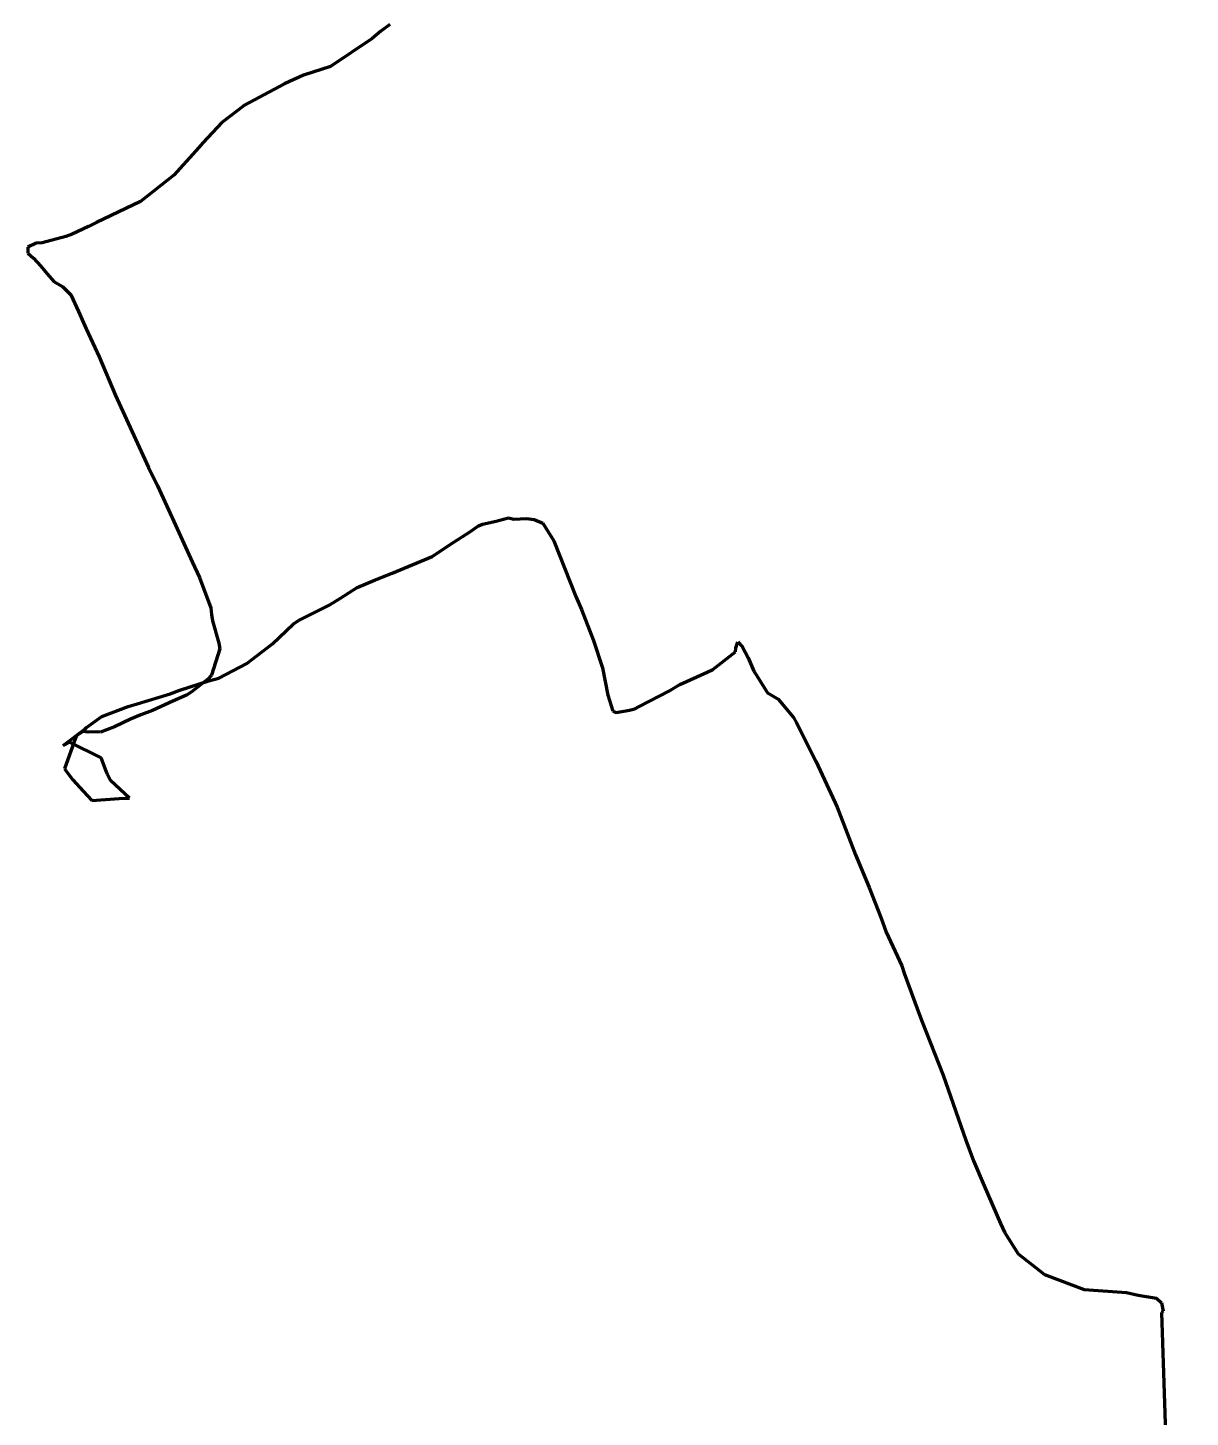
# Model space of a CAD drawing. Header units: inches. Extents: x 0 to 210, y 43 to 254.
# Drawn here: x 42.73 to 67.73, y 105.17 to 135.06 of the extents above; entities that cross this region are included whole.
import ezdxf

# ---------------------------------------------------------------- set-up
doc = ezdxf.new("R2010")
doc.units = ezdxf.units.IN
doc.header["$MEASUREMENT"] = 0
doc.layers.add('Layer 1', color=7, linetype='Continuous')

# ---------------------------------------------------------------- blocks, each defined once
blk = doc.blocks.new('block 254')
at = {"layer": 'Layer 1', "color": 12, "lineweight": 70, "true_color": 0xcc0000}
blk.add_lwpolyline([(50.511, 135.136), (50.32, 134.991)], dxfattribs=at)
blk = doc.blocks.new('block 255')
at = {"layer": 'Layer 1', "color": 12, "lineweight": 70, "true_color": 0xcc0000}
blk.add_lwpolyline([(50.32, 134.991), (50.132, 134.836)], dxfattribs=at)
blk = doc.blocks.new('block 256')
at = {"layer": 'Layer 1', "color": 12, "lineweight": 70, "true_color": 0xcc0000}
blk.add_lwpolyline([(50.132, 134.836), (49.234, 134.232)], dxfattribs=at)
blk = doc.blocks.new('block 257')
at = {"layer": 'Layer 1', "color": 12, "lineweight": 70, "true_color": 0xcc0000}
blk.add_lwpolyline([(49.234, 134.232), (48.653, 134.044)], dxfattribs=at)
blk = doc.blocks.new('block 258')
at = {"layer": 'Layer 1', "color": 12, "lineweight": 70, "true_color": 0xcc0000}
blk.add_lwpolyline([(48.653, 134.044), (48.562, 134.003)], dxfattribs=at)
blk = doc.blocks.new('block 259')
at = {"layer": 'Layer 1', "color": 12, "lineweight": 70, "true_color": 0xcc0000}
blk.add_lwpolyline([(48.562, 134.003), (48.356, 133.909)], dxfattribs=at)
blk = doc.blocks.new('block 260')
at = {"layer": 'Layer 1', "color": 12, "lineweight": 70, "true_color": 0xcc0000}
blk.add_lwpolyline([(48.356, 133.909), (48.245, 133.858)], dxfattribs=at)
blk = doc.blocks.new('block 261')
at = {"layer": 'Layer 1', "color": 12, "lineweight": 70, "true_color": 0xcc0000}
blk.add_lwpolyline([(48.245, 133.858), (47.39, 133.397)], dxfattribs=at)
blk = doc.blocks.new('block 262')
at = {"layer": 'Layer 1', "color": 12, "lineweight": 70, "true_color": 0xcc0000}
blk.add_lwpolyline([(47.39, 133.397), (47.261, 133.299)], dxfattribs=at)
blk = doc.blocks.new('block 263')
at = {"layer": 'Layer 1', "color": 12, "lineweight": 70, "true_color": 0xcc0000}
blk.add_lwpolyline([(47.261, 133.299), (46.901, 133.026)], dxfattribs=at)
blk = doc.blocks.new('block 264')
at = {"layer": 'Layer 1', "color": 12, "lineweight": 70, "true_color": 0xcc0000}
blk.add_lwpolyline([(46.901, 133.026), (46.493, 132.591)], dxfattribs=at)
blk = doc.blocks.new('block 265')
at = {"layer": 'Layer 1', "color": 12, "lineweight": 70, "true_color": 0xcc0000}
blk.add_lwpolyline([(46.493, 132.591), (46.402, 132.486)], dxfattribs=at)
blk = doc.blocks.new('block 266')
at = {"layer": 'Layer 1', "color": 12, "lineweight": 70, "true_color": 0xcc0000}
blk.add_lwpolyline([(46.402, 132.486), (45.867, 131.893)], dxfattribs=at)
blk = doc.blocks.new('block 267')
at = {"layer": 'Layer 1', "color": 12, "lineweight": 70, "true_color": 0xcc0000}
blk.add_lwpolyline([(45.867, 131.893), (45.153, 131.327)], dxfattribs=at)
blk = doc.blocks.new('block 268')
at = {"layer": 'Layer 1', "color": 12, "lineweight": 70, "true_color": 0xcc0000}
blk.add_lwpolyline([(45.153, 131.327), (44.206, 130.872)], dxfattribs=at)
blk = doc.blocks.new('block 269')
at = {"layer": 'Layer 1', "color": 12, "lineweight": 70, "true_color": 0xcc0000}
blk.add_lwpolyline([(44.206, 130.872), (44.032, 130.791)], dxfattribs=at)
blk = doc.blocks.new('block 270')
at = {"layer": 'Layer 1', "color": 12, "lineweight": 70, "true_color": 0xcc0000}
blk.add_lwpolyline([(44.032, 130.791), (43.68, 130.622)], dxfattribs=at)
blk = doc.blocks.new('block 271')
at = {"layer": 'Layer 1', "color": 12, "lineweight": 70, "true_color": 0xcc0000}
blk.add_lwpolyline([(43.68, 130.622), (43.545, 130.575)], dxfattribs=at)
blk = doc.blocks.new('block 272')
at = {"layer": 'Layer 1', "color": 12, "lineweight": 70, "true_color": 0xcc0000}
blk.add_lwpolyline([(43.545, 130.575), (43.031, 130.44)], dxfattribs=at)
blk = doc.blocks.new('block 273')
at = {"layer": 'Layer 1', "color": 12, "lineweight": 70, "true_color": 0xcc0000}
blk.add_lwpolyline([(43.031, 130.44), (42.904, 130.43)], dxfattribs=at)
blk = doc.blocks.new('block 274')
at = {"layer": 'Layer 1', "color": 12, "lineweight": 70, "true_color": 0xcc0000}
blk.add_lwpolyline([(42.904, 130.43), (42.727, 130.342)], dxfattribs=at)
blk = doc.blocks.new('block 275')
at = {"layer": 'Layer 1', "color": 12, "lineweight": 70, "true_color": 0xcc0000}
blk.add_lwpolyline([(42.727, 130.342), (42.725, 130.214)], dxfattribs=at)
blk = doc.blocks.new('block 276')
at = {"layer": 'Layer 1', "color": 12, "lineweight": 70, "true_color": 0xcc0000}
blk.add_lwpolyline([(42.725, 130.214), (42.846, 130.106)], dxfattribs=at)
blk = doc.blocks.new('block 277')
at = {"layer": 'Layer 1', "color": 12, "lineweight": 70, "true_color": 0xcc0000}
blk.add_lwpolyline([(42.846, 130.106), (43, 129.941)], dxfattribs=at)
blk = doc.blocks.new('block 278')
at = {"layer": 'Layer 1', "color": 12, "lineweight": 70, "true_color": 0xcc0000}
blk.add_lwpolyline([(43, 129.941), (43.139, 129.769)], dxfattribs=at)
blk = doc.blocks.new('block 279')
at = {"layer": 'Layer 1', "color": 12, "lineweight": 70, "true_color": 0xcc0000}
blk.add_lwpolyline([(43.139, 129.769), (43.287, 129.604)], dxfattribs=at)
blk = doc.blocks.new('block 280')
at = {"layer": 'Layer 1', "color": 12, "lineweight": 70, "true_color": 0xcc0000}
blk.add_lwpolyline([(43.287, 129.604), (43.479, 129.49)], dxfattribs=at)
blk = doc.blocks.new('block 281')
at = {"layer": 'Layer 1', "color": 12, "lineweight": 70, "true_color": 0xcc0000}
blk.add_lwpolyline([(43.479, 129.49), (43.653, 129.321)], dxfattribs=at)
blk = doc.blocks.new('block 282')
at = {"layer": 'Layer 1', "color": 12, "lineweight": 70, "true_color": 0xcc0000}
blk.add_lwpolyline([(43.653, 129.321), (43.818, 128.96)], dxfattribs=at)
blk = doc.blocks.new('block 283')
at = {"layer": 'Layer 1', "color": 12, "lineweight": 70, "true_color": 0xcc0000}
blk.add_lwpolyline([(43.818, 128.96), (43.924, 128.714)], dxfattribs=at)
blk = doc.blocks.new('block 284')
at = {"layer": 'Layer 1', "color": 12, "lineweight": 70, "true_color": 0xcc0000}
blk.add_lwpolyline([(43.924, 128.714), (43.984, 128.586)], dxfattribs=at)
blk = doc.blocks.new('block 285')
at = {"layer": 'Layer 1', "color": 12, "lineweight": 70, "true_color": 0xcc0000}
blk.add_lwpolyline([(43.984, 128.586), (44.263, 127.983)], dxfattribs=at)
blk = doc.blocks.new('block 286')
at = {"layer": 'Layer 1', "color": 12, "lineweight": 70, "true_color": 0xcc0000}
blk.add_lwpolyline([(44.263, 127.983), (44.615, 127.15)], dxfattribs=at)
blk = doc.blocks.new('block 287')
at = {"layer": 'Layer 1', "color": 12, "lineweight": 70, "true_color": 0xcc0000}
blk.add_lwpolyline([(44.615, 127.15), (45.197, 125.866)], dxfattribs=at)
blk = doc.blocks.new('block 288')
at = {"layer": 'Layer 1', "color": 12, "lineweight": 70, "true_color": 0xcc0000}
blk.add_lwpolyline([(45.197, 125.866), (45.322, 125.607)], dxfattribs=at)
blk = doc.blocks.new('block 289')
at = {"layer": 'Layer 1', "color": 12, "lineweight": 70, "true_color": 0xcc0000}
blk.add_lwpolyline([(45.322, 125.607), (45.513, 125.212)], dxfattribs=at)
blk = doc.blocks.new('block 290')
at = {"layer": 'Layer 1', "color": 12, "lineweight": 70, "true_color": 0xcc0000}
blk.add_lwpolyline([(45.513, 125.212), (45.715, 124.77)], dxfattribs=at)
blk = doc.blocks.new('block 291')
at = {"layer": 'Layer 1', "color": 12, "lineweight": 70, "true_color": 0xcc0000}
blk.add_lwpolyline([(45.715, 124.77), (45.938, 124.285)], dxfattribs=at)
blk = doc.blocks.new('block 292')
at = {"layer": 'Layer 1', "color": 12, "lineweight": 70, "true_color": 0xcc0000}
blk.add_lwpolyline([(45.938, 124.285), (46.26, 123.574)], dxfattribs=at)
blk = doc.blocks.new('block 293')
at = {"layer": 'Layer 1', "color": 12, "lineweight": 70, "true_color": 0xcc0000}
blk.add_lwpolyline([(46.26, 123.574), (46.418, 123.237)], dxfattribs=at)
blk = doc.blocks.new('block 294')
at = {"layer": 'Layer 1', "color": 12, "lineweight": 70, "true_color": 0xcc0000}
blk.add_lwpolyline([(46.418, 123.237), (46.662, 122.586)], dxfattribs=at)
blk = doc.blocks.new('block 295')
at = {"layer": 'Layer 1', "color": 12, "lineweight": 70, "true_color": 0xcc0000}
blk.add_lwpolyline([(46.662, 122.586), (46.68, 122.441)], dxfattribs=at)
blk = doc.blocks.new('block 296')
at = {"layer": 'Layer 1', "color": 12, "lineweight": 70, "true_color": 0xcc0000}
blk.add_lwpolyline([(46.68, 122.441), (46.701, 122.306)], dxfattribs=at)
blk = doc.blocks.new('block 297')
at = {"layer": 'Layer 1', "color": 12, "lineweight": 70, "true_color": 0xcc0000}
blk.add_lwpolyline([(46.701, 122.306), (46.835, 121.828)], dxfattribs=at)
blk = doc.blocks.new('block 298')
at = {"layer": 'Layer 1', "color": 12, "lineweight": 70, "true_color": 0xcc0000}
blk.add_lwpolyline([(46.835, 121.828), (46.853, 121.703)], dxfattribs=at)
blk = doc.blocks.new('block 299')
at = {"layer": 'Layer 1', "color": 12, "lineweight": 70, "true_color": 0xcc0000}
blk.add_lwpolyline([(46.853, 121.703), (46.674, 121.14)], dxfattribs=at)
blk = doc.blocks.new('block 300')
at = {"layer": 'Layer 1', "color": 12, "lineweight": 70, "true_color": 0xcc0000}
blk.add_lwpolyline([(46.674, 121.14), (46.601, 121.052)], dxfattribs=at)
blk = doc.blocks.new('block 301')
at = {"layer": 'Layer 1', "color": 12, "lineweight": 70, "true_color": 0xcc0000}
blk.add_lwpolyline([(46.601, 121.052), (46.237, 120.773)], dxfattribs=at)
blk = doc.blocks.new('block 302')
at = {"layer": 'Layer 1', "color": 12, "lineweight": 70, "true_color": 0xcc0000}
blk.add_lwpolyline([(46.237, 120.773), (46.142, 120.709)], dxfattribs=at)
blk = doc.blocks.new('block 303')
at = {"layer": 'Layer 1', "color": 12, "lineweight": 70, "true_color": 0xcc0000}
blk.add_lwpolyline([(46.142, 120.709), (45.844, 120.574)], dxfattribs=at)
blk = doc.blocks.new('block 304')
at = {"layer": 'Layer 1', "color": 12, "lineweight": 70, "true_color": 0xcc0000}
blk.add_lwpolyline([(45.844, 120.574), (45.405, 120.378)], dxfattribs=at)
blk = doc.blocks.new('block 305')
at = {"layer": 'Layer 1', "color": 12, "lineweight": 70, "true_color": 0xcc0000}
blk.add_lwpolyline([(45.405, 120.378), (45.157, 120.284)], dxfattribs=at)
blk = doc.blocks.new('block 306')
at = {"layer": 'Layer 1', "color": 12, "lineweight": 70, "true_color": 0xcc0000}
blk.add_lwpolyline([(45.157, 120.284), (44.931, 120.193)], dxfattribs=at)
blk = doc.blocks.new('block 307')
at = {"layer": 'Layer 1', "color": 12, "lineweight": 70, "true_color": 0xcc0000}
blk.add_lwpolyline([(44.931, 120.193), (44.587, 120.028)], dxfattribs=at)
blk = doc.blocks.new('block 308')
at = {"layer": 'Layer 1', "color": 12, "lineweight": 70, "true_color": 0xcc0000}
blk.add_lwpolyline([(44.587, 120.028), (44.288, 119.913)], dxfattribs=at)
blk = doc.blocks.new('block 309')
at = {"layer": 'Layer 1', "color": 12, "lineweight": 70, "true_color": 0xcc0000}
blk.add_lwpolyline([(44.288, 119.913), (44.231, 119.92)], dxfattribs=at)
blk = doc.blocks.new('block 310')
at = {"layer": 'Layer 1', "color": 12, "lineweight": 70, "true_color": 0xcc0000}
blk.add_lwpolyline([(44.231, 119.92), (44.024, 119.913)], dxfattribs=at)
blk = doc.blocks.new('block 311')
at = {"layer": 'Layer 1', "color": 12, "lineweight": 70, "true_color": 0xcc0000}
blk.add_lwpolyline([(44.024, 119.913), (43.913, 119.927)], dxfattribs=at)
blk = doc.blocks.new('block 312')
at = {"layer": 'Layer 1', "color": 12, "lineweight": 70, "true_color": 0xcc0000}
blk.add_lwpolyline([(43.913, 119.927), (43.784, 119.843)], dxfattribs=at)
blk = doc.blocks.new('block 313')
at = {"layer": 'Layer 1', "color": 12, "lineweight": 70, "true_color": 0xcc0000}
blk.add_lwpolyline([(43.784, 119.843), (43.753, 119.782)], dxfattribs=at)
blk = doc.blocks.new('block 314')
at = {"layer": 'Layer 1', "color": 12, "lineweight": 70, "true_color": 0xcc0000}
blk.add_lwpolyline([(43.753, 119.782), (43.514, 119.121)], dxfattribs=at)
blk = doc.blocks.new('block 315')
at = {"layer": 'Layer 1', "color": 12, "lineweight": 70, "true_color": 0xcc0000}
blk.add_lwpolyline([(43.514, 119.121), (43.697, 118.888)], dxfattribs=at)
blk = doc.blocks.new('block 316')
at = {"layer": 'Layer 1', "color": 12, "lineweight": 70, "true_color": 0xcc0000}
blk.add_lwpolyline([(43.697, 118.888), (43.913, 118.639)], dxfattribs=at)
blk = doc.blocks.new('block 317')
at = {"layer": 'Layer 1', "color": 12, "lineweight": 70, "true_color": 0xcc0000}
blk.add_lwpolyline([(43.913, 118.639), (44.104, 118.437)], dxfattribs=at)
blk = doc.blocks.new('block 318')
at = {"layer": 'Layer 1', "color": 12, "lineweight": 70, "true_color": 0xcc0000}
blk.add_lwpolyline([(44.104, 118.437), (44.694, 118.484)], dxfattribs=at)
blk = doc.blocks.new('block 319')
at = {"layer": 'Layer 1', "color": 12, "lineweight": 70, "true_color": 0xcc0000}
blk.add_lwpolyline([(44.694, 118.484), (44.912, 118.491)], dxfattribs=at)
blk = doc.blocks.new('block 320')
at = {"layer": 'Layer 1', "color": 12, "lineweight": 70, "true_color": 0xcc0000}
blk.add_lwpolyline([(44.912, 118.491), (44.502, 118.868)], dxfattribs=at)
blk = doc.blocks.new('block 321')
at = {"layer": 'Layer 1', "color": 12, "lineweight": 70, "true_color": 0xcc0000}
blk.add_lwpolyline([(44.502, 118.868), (44.467, 118.942)], dxfattribs=at)
blk = doc.blocks.new('block 322')
at = {"layer": 'Layer 1', "color": 12, "lineweight": 70, "true_color": 0xcc0000}
blk.add_lwpolyline([(44.467, 118.942), (44.431, 119.017)], dxfattribs=at)
blk = doc.blocks.new('block 323')
at = {"layer": 'Layer 1', "color": 12, "lineweight": 70, "true_color": 0xcc0000}
blk.add_lwpolyline([(44.431, 119.017), (44.302, 119.357)], dxfattribs=at)
blk = doc.blocks.new('block 324')
at = {"layer": 'Layer 1', "color": 12, "lineweight": 70, "true_color": 0xcc0000}
blk.add_lwpolyline([(44.302, 119.357), (43.626, 119.694)], dxfattribs=at)
blk = doc.blocks.new('block 325')
at = {"layer": 'Layer 1', "color": 12, "lineweight": 70, "true_color": 0xcc0000}
blk.add_lwpolyline([(43.626, 119.694), (43.516, 119.64)], dxfattribs=at)
blk = doc.blocks.new('block 326')
at = {"layer": 'Layer 1', "color": 12, "lineweight": 70, "true_color": 0xcc0000}
blk.add_lwpolyline([(43.516, 119.64), (43.487, 119.623)], dxfattribs=at)
blk = doc.blocks.new('block 327')
at = {"layer": 'Layer 1', "color": 12, "lineweight": 70, "true_color": 0xcc0000}
blk.add_lwpolyline([(43.487, 119.623), (43.949, 119.974)], dxfattribs=at)
blk = doc.blocks.new('block 328')
at = {"layer": 'Layer 1', "color": 12, "lineweight": 70, "true_color": 0xcc0000}
blk.add_lwpolyline([(43.949, 119.974), (43.986, 120.011)], dxfattribs=at)
blk = doc.blocks.new('block 329')
at = {"layer": 'Layer 1', "color": 12, "lineweight": 70, "true_color": 0xcc0000}
blk.add_lwpolyline([(43.986, 120.011), (44.319, 120.25)], dxfattribs=at)
blk = doc.blocks.new('block 330')
at = {"layer": 'Layer 1', "color": 12, "lineweight": 70, "true_color": 0xcc0000}
blk.add_lwpolyline([(44.319, 120.25), (44.885, 120.463)], dxfattribs=at)
blk = doc.blocks.new('block 331')
at = {"layer": 'Layer 1', "color": 12, "lineweight": 70, "true_color": 0xcc0000}
blk.add_lwpolyline([(44.885, 120.463), (45.078, 120.52)], dxfattribs=at)
blk = doc.blocks.new('block 332')
at = {"layer": 'Layer 1', "color": 12, "lineweight": 70, "true_color": 0xcc0000}
blk.add_lwpolyline([(45.078, 120.52), (45.788, 120.736)], dxfattribs=at)
blk = doc.blocks.new('block 333')
at = {"layer": 'Layer 1', "color": 12, "lineweight": 70, "true_color": 0xcc0000}
blk.add_lwpolyline([(45.788, 120.736), (45.994, 120.813)], dxfattribs=at)
blk = doc.blocks.new('block 334')
at = {"layer": 'Layer 1', "color": 12, "lineweight": 70, "true_color": 0xcc0000}
blk.add_lwpolyline([(45.994, 120.813), (46.622, 121.012)], dxfattribs=at)
blk = doc.blocks.new('block 335')
at = {"layer": 'Layer 1', "color": 12, "lineweight": 70, "true_color": 0xcc0000}
blk.add_lwpolyline([(46.622, 121.012), (46.832, 121.073)], dxfattribs=at)
blk = doc.blocks.new('block 336')
at = {"layer": 'Layer 1', "color": 12, "lineweight": 70, "true_color": 0xcc0000}
blk.add_lwpolyline([(46.832, 121.073), (47.438, 121.386)], dxfattribs=at)
blk = doc.blocks.new('block 337')
at = {"layer": 'Layer 1', "color": 12, "lineweight": 70, "true_color": 0xcc0000}
blk.add_lwpolyline([(47.438, 121.386), (47.991, 121.808)], dxfattribs=at)
blk = doc.blocks.new('block 338')
at = {"layer": 'Layer 1', "color": 12, "lineweight": 70, "true_color": 0xcc0000}
blk.add_lwpolyline([(47.991, 121.808), (48.43, 122.236)], dxfattribs=at)
blk = doc.blocks.new('block 339')
at = {"layer": 'Layer 1', "color": 12, "lineweight": 70, "true_color": 0xcc0000}
blk.add_lwpolyline([(48.43, 122.236), (48.551, 122.31)], dxfattribs=at)
blk = doc.blocks.new('block 340')
at = {"layer": 'Layer 1', "color": 12, "lineweight": 70, "true_color": 0xcc0000}
blk.add_lwpolyline([(48.551, 122.31), (49.207, 122.643)], dxfattribs=at)
blk = doc.blocks.new('block 341')
at = {"layer": 'Layer 1', "color": 12, "lineweight": 70, "true_color": 0xcc0000}
blk.add_lwpolyline([(49.207, 122.643), (49.45, 122.795)], dxfattribs=at)
blk = doc.blocks.new('block 342')
at = {"layer": 'Layer 1', "color": 12, "lineweight": 70, "true_color": 0xcc0000}
blk.add_lwpolyline([(49.45, 122.795), (49.81, 123.024)], dxfattribs=at)
blk = doc.blocks.new('block 343')
at = {"layer": 'Layer 1', "color": 12, "lineweight": 70, "true_color": 0xcc0000}
blk.add_lwpolyline([(49.81, 123.024), (50.184, 123.179)], dxfattribs=at)
blk = doc.blocks.new('block 344')
at = {"layer": 'Layer 1', "color": 12, "lineweight": 70, "true_color": 0xcc0000}
blk.add_lwpolyline([(50.184, 123.179), (50.563, 123.331)], dxfattribs=at)
blk = doc.blocks.new('block 345')
at = {"layer": 'Layer 1', "color": 12, "lineweight": 70, "true_color": 0xcc0000}
blk.add_lwpolyline([(50.563, 123.331), (51.425, 123.692)], dxfattribs=at)
blk = doc.blocks.new('block 346')
at = {"layer": 'Layer 1', "color": 12, "lineweight": 70, "true_color": 0xcc0000}
blk.add_lwpolyline([(51.425, 123.692), (51.889, 123.995)], dxfattribs=at)
blk = doc.blocks.new('block 347')
at = {"layer": 'Layer 1', "color": 12, "lineweight": 70, "true_color": 0xcc0000}
blk.add_lwpolyline([(51.889, 123.995), (52.228, 124.214)], dxfattribs=at)
blk = doc.blocks.new('block 348')
at = {"layer": 'Layer 1', "color": 12, "lineweight": 70, "true_color": 0xcc0000}
blk.add_lwpolyline([(52.228, 124.214), (52.419, 124.346)], dxfattribs=at)
blk = doc.blocks.new('block 349')
at = {"layer": 'Layer 1', "color": 12, "lineweight": 70, "true_color": 0xcc0000}
blk.add_lwpolyline([(52.419, 124.346), (52.504, 124.383)], dxfattribs=at)
blk = doc.blocks.new('block 350')
at = {"layer": 'Layer 1', "color": 12, "lineweight": 70, "true_color": 0xcc0000}
blk.add_lwpolyline([(52.504, 124.383), (52.8, 124.447)], dxfattribs=at)
blk = doc.blocks.new('block 351')
at = {"layer": 'Layer 1', "color": 12, "lineweight": 70, "true_color": 0xcc0000}
blk.add_lwpolyline([(52.8, 124.447), (52.85, 124.467)], dxfattribs=at)
blk = doc.blocks.new('block 352')
at = {"layer": 'Layer 1', "color": 12, "lineweight": 70, "true_color": 0xcc0000}
blk.add_lwpolyline([(52.85, 124.467), (53.068, 124.524)], dxfattribs=at)
blk = doc.blocks.new('block 353')
at = {"layer": 'Layer 1', "color": 12, "lineweight": 70, "true_color": 0xcc0000}
blk.add_lwpolyline([(53.068, 124.524), (53.181, 124.491)], dxfattribs=at)
blk = doc.blocks.new('block 354')
at = {"layer": 'Layer 1', "color": 12, "lineweight": 70, "true_color": 0xcc0000}
blk.add_lwpolyline([(53.181, 124.491), (53.455, 124.504)], dxfattribs=at)
blk = doc.blocks.new('block 355')
at = {"layer": 'Layer 1', "color": 12, "lineweight": 70, "true_color": 0xcc0000}
blk.add_lwpolyline([(53.455, 124.504), (53.62, 124.488)], dxfattribs=at)
blk = doc.blocks.new('block 356')
at = {"layer": 'Layer 1', "color": 12, "lineweight": 70, "true_color": 0xcc0000}
blk.add_lwpolyline([(53.62, 124.488), (53.805, 124.406)], dxfattribs=at)
blk = doc.blocks.new('block 357')
at = {"layer": 'Layer 1', "color": 12, "lineweight": 70, "true_color": 0xcc0000}
blk.add_lwpolyline([(53.805, 124.406), (54.04, 124.029)], dxfattribs=at)
blk = doc.blocks.new('block 358')
at = {"layer": 'Layer 1', "color": 12, "lineweight": 70, "true_color": 0xcc0000}
blk.add_lwpolyline([(54.04, 124.029), (54.515, 122.826)], dxfattribs=at)
blk = doc.blocks.new('block 359')
at = {"layer": 'Layer 1', "color": 12, "lineweight": 70, "true_color": 0xcc0000}
blk.add_lwpolyline([(54.515, 122.826), (54.633, 122.552)], dxfattribs=at)
blk = doc.blocks.new('block 360')
at = {"layer": 'Layer 1', "color": 12, "lineweight": 70, "true_color": 0xcc0000}
blk.add_lwpolyline([(54.633, 122.552), (54.893, 121.882)], dxfattribs=at)
blk = doc.blocks.new('block 361')
at = {"layer": 'Layer 1', "color": 12, "lineweight": 70, "true_color": 0xcc0000}
blk.add_lwpolyline([(54.893, 121.882), (55.089, 121.292)], dxfattribs=at)
blk = doc.blocks.new('block 362')
at = {"layer": 'Layer 1', "color": 12, "lineweight": 70, "true_color": 0xcc0000}
blk.add_lwpolyline([(55.089, 121.292), (55.199, 120.709)], dxfattribs=at)
blk = doc.blocks.new('block 363')
at = {"layer": 'Layer 1', "color": 12, "lineweight": 70, "true_color": 0xcc0000}
blk.add_lwpolyline([(55.199, 120.709), (55.309, 120.365)], dxfattribs=at)
blk = doc.blocks.new('block 364')
at = {"layer": 'Layer 1', "color": 12, "lineweight": 70, "true_color": 0xcc0000}
blk.add_lwpolyline([(55.309, 120.365), (55.384, 120.331)], dxfattribs=at)
blk = doc.blocks.new('block 365')
at = {"layer": 'Layer 1', "color": 12, "lineweight": 70, "true_color": 0xcc0000}
blk.add_lwpolyline([(55.384, 120.331), (55.671, 120.381)], dxfattribs=at)
blk = doc.blocks.new('block 366')
at = {"layer": 'Layer 1', "color": 12, "lineweight": 70, "true_color": 0xcc0000}
blk.add_lwpolyline([(55.671, 120.381), (55.78, 120.415)], dxfattribs=at)
blk = doc.blocks.new('block 367')
at = {"layer": 'Layer 1', "color": 12, "lineweight": 70, "true_color": 0xcc0000}
blk.add_lwpolyline([(55.78, 120.415), (55.879, 120.459)], dxfattribs=at)
blk = doc.blocks.new('block 368')
at = {"layer": 'Layer 1', "color": 12, "lineweight": 70, "true_color": 0xcc0000}
blk.add_lwpolyline([(55.879, 120.459), (56.514, 120.79)], dxfattribs=at)
blk = doc.blocks.new('block 369')
at = {"layer": 'Layer 1', "color": 12, "lineweight": 70, "true_color": 0xcc0000}
blk.add_lwpolyline([(56.514, 120.79), (56.749, 120.938)], dxfattribs=at)
blk = doc.blocks.new('block 370')
at = {"layer": 'Layer 1', "color": 12, "lineweight": 70, "true_color": 0xcc0000}
blk.add_lwpolyline([(56.749, 120.938), (57.34, 121.204)], dxfattribs=at)
blk = doc.blocks.new('block 371')
at = {"layer": 'Layer 1', "color": 12, "lineweight": 70, "true_color": 0xcc0000}
blk.add_lwpolyline([(57.34, 121.204), (57.459, 121.255)], dxfattribs=at)
blk = doc.blocks.new('block 372')
at = {"layer": 'Layer 1', "color": 12, "lineweight": 70, "true_color": 0xcc0000}
blk.add_lwpolyline([(57.459, 121.255), (57.95, 121.636)], dxfattribs=at)
blk = doc.blocks.new('block 373')
at = {"layer": 'Layer 1', "color": 12, "lineweight": 70, "true_color": 0xcc0000}
blk.add_lwpolyline([(57.95, 121.636), (57.956, 121.726)], dxfattribs=at)
blk = doc.blocks.new('block 374')
at = {"layer": 'Layer 1', "color": 12, "lineweight": 70, "true_color": 0xcc0000}
blk.add_lwpolyline([(57.956, 121.726), (58, 121.854)], dxfattribs=at)
blk = doc.blocks.new('block 375')
at = {"layer": 'Layer 1', "color": 12, "lineweight": 70, "true_color": 0xcc0000}
blk.add_lwpolyline([(58, 121.854), (58.095, 121.75)], dxfattribs=at)
blk = doc.blocks.new('block 376')
at = {"layer": 'Layer 1', "color": 12, "lineweight": 70, "true_color": 0xcc0000}
blk.add_lwpolyline([(58.095, 121.75), (58.222, 121.508)], dxfattribs=at)
blk = doc.blocks.new('block 377')
at = {"layer": 'Layer 1', "color": 12, "lineweight": 70, "true_color": 0xcc0000}
blk.add_lwpolyline([(58.222, 121.508), (58.341, 121.224)], dxfattribs=at)
blk = doc.blocks.new('block 378')
at = {"layer": 'Layer 1', "color": 12, "lineweight": 70, "true_color": 0xcc0000}
blk.add_lwpolyline([(58.341, 121.224), (58.397, 121.14)], dxfattribs=at)
blk = doc.blocks.new('block 379')
at = {"layer": 'Layer 1', "color": 12, "lineweight": 70, "true_color": 0xcc0000}
blk.add_lwpolyline([(58.397, 121.14), (58.64, 120.756)], dxfattribs=at)
blk = doc.blocks.new('block 380')
at = {"layer": 'Layer 1', "color": 12, "lineweight": 70, "true_color": 0xcc0000}
blk.add_lwpolyline([(58.64, 120.756), (58.757, 120.682)], dxfattribs=at)
blk = doc.blocks.new('block 381')
at = {"layer": 'Layer 1', "color": 12, "lineweight": 70, "true_color": 0xcc0000}
blk.add_lwpolyline([(58.757, 120.682), (58.869, 120.618)], dxfattribs=at)
blk = doc.blocks.new('block 382')
at = {"layer": 'Layer 1', "color": 12, "lineweight": 70, "true_color": 0xcc0000}
blk.add_lwpolyline([(58.869, 120.618), (59.198, 120.223)], dxfattribs=at)
blk = doc.blocks.new('block 383')
at = {"layer": 'Layer 1', "color": 12, "lineweight": 70, "true_color": 0xcc0000}
blk.add_lwpolyline([(59.198, 120.223), (59.263, 120.112)], dxfattribs=at)
blk = doc.blocks.new('block 384')
at = {"layer": 'Layer 1', "color": 12, "lineweight": 70, "true_color": 0xcc0000}
blk.add_lwpolyline([(59.263, 120.112), (59.677, 119.283)], dxfattribs=at)
blk = doc.blocks.new('block 385')
at = {"layer": 'Layer 1', "color": 12, "lineweight": 70, "true_color": 0xcc0000}
blk.add_lwpolyline([(59.677, 119.283), (60.132, 118.295)], dxfattribs=at)
blk = doc.blocks.new('block 386')
at = {"layer": 'Layer 1', "color": 12, "lineweight": 70, "true_color": 0xcc0000}
blk.add_lwpolyline([(60.132, 118.295), (60.532, 117.27)], dxfattribs=at)
blk = doc.blocks.new('block 387')
at = {"layer": 'Layer 1', "color": 12, "lineweight": 70, "true_color": 0xcc0000}
blk.add_lwpolyline([(60.532, 117.27), (60.821, 116.566)], dxfattribs=at)
blk = doc.blocks.new('block 388')
at = {"layer": 'Layer 1', "color": 12, "lineweight": 70, "true_color": 0xcc0000}
blk.add_lwpolyline([(60.821, 116.566), (61.079, 115.909)], dxfattribs=at)
blk = doc.blocks.new('block 389')
at = {"layer": 'Layer 1', "color": 12, "lineweight": 70, "true_color": 0xcc0000}
blk.add_lwpolyline([(61.079, 115.909), (61.187, 115.609)], dxfattribs=at)
blk = doc.blocks.new('block 390')
at = {"layer": 'Layer 1', "color": 12, "lineweight": 70, "true_color": 0xcc0000}
blk.add_lwpolyline([(61.187, 115.609), (61.529, 114.884)], dxfattribs=at)
blk = doc.blocks.new('block 391')
at = {"layer": 'Layer 1', "color": 12, "lineweight": 70, "true_color": 0xcc0000}
blk.add_lwpolyline([(61.529, 114.884), (61.574, 114.729)], dxfattribs=at)
blk = doc.blocks.new('block 392')
at = {"layer": 'Layer 1', "color": 12, "lineweight": 70, "true_color": 0xcc0000}
blk.add_lwpolyline([(61.574, 114.729), (61.909, 113.829)], dxfattribs=at)
blk = doc.blocks.new('block 393')
at = {"layer": 'Layer 1', "color": 12, "lineweight": 70, "true_color": 0xcc0000}
blk.add_lwpolyline([(61.909, 113.829), (61.967, 113.677)], dxfattribs=at)
blk = doc.blocks.new('block 394')
at = {"layer": 'Layer 1', "color": 12, "lineweight": 70, "true_color": 0xcc0000}
blk.add_lwpolyline([(61.967, 113.677), (62.413, 112.534)], dxfattribs=at)
blk = doc.blocks.new('block 395')
at = {"layer": 'Layer 1', "color": 12, "lineweight": 70, "true_color": 0xcc0000}
blk.add_lwpolyline([(62.413, 112.534), (62.906, 111.135)], dxfattribs=at)
blk = doc.blocks.new('block 396')
at = {"layer": 'Layer 1', "color": 12, "lineweight": 70, "true_color": 0xcc0000}
blk.add_lwpolyline([(62.906, 111.135), (63.068, 110.687)], dxfattribs=at)
blk = doc.blocks.new('block 397')
at = {"layer": 'Layer 1', "color": 12, "lineweight": 70, "true_color": 0xcc0000}
blk.add_lwpolyline([(63.068, 110.687), (63.297, 110.151)], dxfattribs=at)
blk = doc.blocks.new('block 398')
at = {"layer": 'Layer 1', "color": 12, "lineweight": 70, "true_color": 0xcc0000}
blk.add_lwpolyline([(63.297, 110.151), (63.647, 109.342)], dxfattribs=at)
blk = doc.blocks.new('block 399')
at = {"layer": 'Layer 1', "color": 12, "lineweight": 70, "true_color": 0xcc0000}
blk.add_lwpolyline([(63.647, 109.342), (63.732, 109.153)], dxfattribs=at)
blk = doc.blocks.new('block 400')
at = {"layer": 'Layer 1', "color": 12, "lineweight": 70, "true_color": 0xcc0000}
blk.add_lwpolyline([(63.732, 109.153), (64.03, 108.688)], dxfattribs=at)
blk = doc.blocks.new('block 401')
at = {"layer": 'Layer 1', "color": 12, "lineweight": 70, "true_color": 0xcc0000}
blk.add_lwpolyline([(64.03, 108.688), (64.598, 108.247)], dxfattribs=at)
blk = doc.blocks.new('block 402')
at = {"layer": 'Layer 1', "color": 12, "lineweight": 70, "true_color": 0xcc0000}
blk.add_lwpolyline([(64.598, 108.247), (65.451, 107.92)], dxfattribs=at)
blk = doc.blocks.new('block 403')
at = {"layer": 'Layer 1', "color": 12, "lineweight": 70, "true_color": 0xcc0000}
blk.add_lwpolyline([(65.451, 107.92), (66.36, 107.856)], dxfattribs=at)
blk = doc.blocks.new('block 404')
at = {"layer": 'Layer 1', "color": 12, "lineweight": 70, "true_color": 0xcc0000}
blk.add_lwpolyline([(66.36, 107.856), (66.61, 107.802)], dxfattribs=at)
blk = doc.blocks.new('block 405')
at = {"layer": 'Layer 1', "color": 12, "lineweight": 70, "true_color": 0xcc0000}
blk.add_lwpolyline([(66.61, 107.802), (67.003, 107.734)], dxfattribs=at)
blk = doc.blocks.new('block 406')
at = {"layer": 'Layer 1', "color": 12, "lineweight": 70, "true_color": 0xcc0000}
blk.add_lwpolyline([(67.003, 107.734), (67.109, 107.637)], dxfattribs=at)
blk = doc.blocks.new('block 407')
at = {"layer": 'Layer 1', "color": 12, "lineweight": 70, "true_color": 0xcc0000}
blk.add_lwpolyline([(67.109, 107.637), (67.149, 107.454)], dxfattribs=at)
blk = doc.blocks.new('block 408')
at = {"layer": 'Layer 1', "color": 12, "lineweight": 70, "true_color": 0xcc0000}
blk.add_lwpolyline([(67.149, 107.454), (67.109, 107.428)], dxfattribs=at)
blk = doc.blocks.new('block 409')
at = {"layer": 'Layer 1', "color": 12, "lineweight": 70, "true_color": 0xcc0000}
blk.add_lwpolyline([(67.109, 107.428), (67.729, 88.743)], dxfattribs=at)
blk = doc.blocks.new('block 2')
at = {"layer": 'Layer 1'}
for name in ['block 254', 'block 256', 'block 255', 'block 257', 'block 260', 'block 259', 'block 258', 'block 261', 'block 262', 'block 264', 'block 263', 'block 266', 'block 265', 'block 267', 'block 268', 'block 271', 'block 270', 'block 269', 'block 275', 'block 274', 'block 273', 'block 272', 'block 276', 'block 277', 'block 278', 'block 279', 'block 280', 'block 281', 'block 282', 'block 283', 'block 284', 'block 285', 'block 286', 'block 287', 'block 288', 'block 289', 'block 290', 'block 291', 'block 348', 'block 349', 'block 350', 'block 351', 'block 352', 'block 353', 'block 354', 'block 355', 'block 356', 'block 357', 'block 292', 'block 347', 'block 346', 'block 358', 'block 293', 'block 345', 'block 294', 'block 343', 'block 344', 'block 342', 'block 295', 'block 340', 'block 341', 'block 359', 'block 360', 'block 296', 'block 297', 'block 339', 'block 338', 'block 299', 'block 298', 'block 337', 'block 361', 'block 373', 'block 374', 'block 375', 'block 376', 'block 336', 'block 372', 'block 377', 'block 300', 'block 335', 'block 362', 'block 370', 'block 371', 'block 378', 'block 379', 'block 333', 'block 334', 'block 302', 'block 301', 'block 368', 'block 369', 'block 380', 'block 330', 'block 331', 'block 332', 'block 304', 'block 303', 'block 363', 'block 367', 'block 381', 'block 382', 'block 329', 'block 307', 'block 306', 'block 305', 'block 364', 'block 365', 'block 366', 'block 383', 'block 327', 'block 312', 'block 311', 'block 328', 'block 310', 'block 309', 'block 308', 'block 384', 'block 326', 'block 314', 'block 325', 'block 324', 'block 313', 'block 323', 'block 385', 'block 315', 'block 322', 'block 316', 'block 321', 'block 320', 'block 317', 'block 318', 'block 319', 'block 386', 'block 387', 'block 388', 'block 389', 'block 390', 'block 391', 'block 392', 'block 393', 'block 394', 'block 395', 'block 396', 'block 397', 'block 398', 'block 399', 'block 400', 'block 401', 'block 402', 'block 403', 'block 404', 'block 405', 'block 406', 'block 407', 'block 408', 'block 409']:
    blk.add_blockref(name, (0, 0), dxfattribs=at)

msp = doc.modelspace()

# ---------------------------------------------------------------- block references
at = {"layer": 'Layer 1'}
msp.add_blockref('block 2', (0, 0), dxfattribs=at)

doc.saveas('drawing.dxf')
